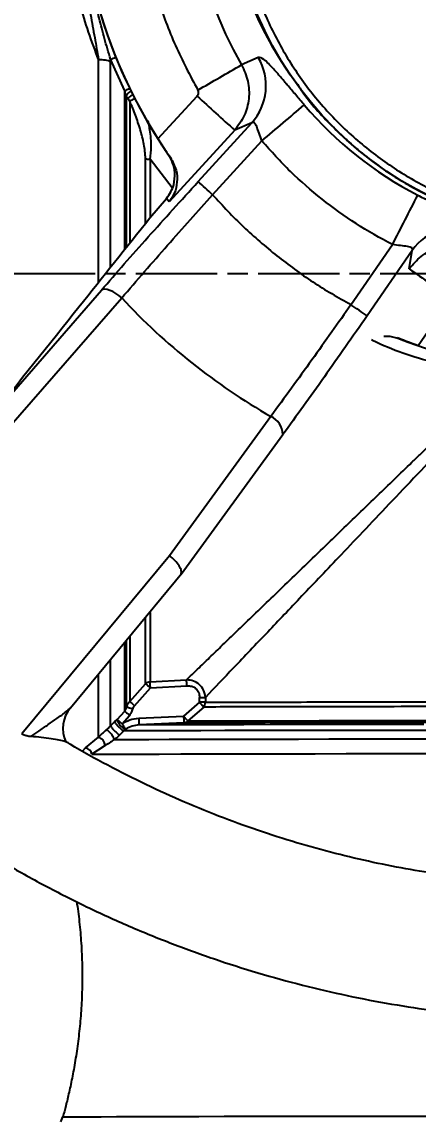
# Model space of a CAD drawing. Header units: millimetres. Extents: x 2251 to 4395, y 932 to 2449.
# Drawn here: x 3019.3 to 3077.6, y 1148.3 to 1310.3 of the extents above; entities that cross this region are included whole.
import ezdxf

# ---------------------------------------------------------------- set-up
doc = ezdxf.new("R2010")
doc.units = ezdxf.units.MM
doc.linetypes.add('AM_ISO08W050', pattern=[18, 12, -1.5, 3, -1.5])
doc.layers.add('AM_5', color=3, linetype='Continuous', lineweight=25)
doc.layers.add('AM_7', color=4, linetype='AM_ISO08W050', lineweight=25)
doc.styles.add('SLDTEXTSTYLE1', font='txt.shx', dxfattribs={"width": 0.7, "bigfont": 'gbcbig.shx'})
doc.dimstyles.new('SLDDIMSTYLE12$0', dxfattribs={"dimtxt": 12, "dimasz": 10, "dimexe": 0, "dimexo": 0.0625, "dimgap": 0.875, "dimtad": 1, "dimdec": 1, "dimlfac": 1.8, "dimrnd": 1e-09, "dimzin": 12, "dimdsep": 46, "dimtxsty": 'SLDTEXTSTYLE1', "dimcen": 0.09, "dimdle": 8.16, "dimclrd": 3, "dimclre": 3, "dimadec": 0, "dimazin": 3, "dimtfac": 1, "dimtdec": 1, "dimtofl": 0, "dimtmove": 0, "dimatfit": 3, "dimfxl": 0, "dimfrac": 2, "dimtolj": 1, "dimlwd": 5, "dimlwe": 5, "dimarcsym": 0})

# ---------------------------------------------------------------- blocks, each defined once
blk = doc.blocks.new('*D73')
at = {"layer": 'AM_5', "color": 3, "lineweight": 5, "transparency": 16777216}
blk.add_line((3058.3, 1331.83), (2907.96, 1331.83), dxfattribs=at)
at = {"layer": 'AM_5', "color": 3, "linetype": 'Continuous', "lineweight": 5, "transparency": 16777216}
for p, q in [((2907.96, 1321.83), (2907.96, 1100.2)), ((3037.59, 1090.2), (2907.96, 1090.2))]:
    blk.add_line(p, q, dxfattribs=at)
at = {"layer": 'AM_5', "color": 3, "transparency": 16777216}
for points in [[(2906.29, 1321.83), (2909.62, 1321.83), (2907.96, 1331.83)], [(2906.29, 1100.2), (2909.62, 1100.2), (2907.96, 1090.2)]]:
    blk.add_solid(points, dxfattribs=at)
at = {"layer": 'Defpoints', "color": 0, "transparency": 16777216}
for p in [(3058.36, 1331.83), (2907.96, 1090.2), (3037.65, 1090.2)]:
    blk.add_point(p, dxfattribs=at)
at = {"layer": 'AM_5', "color": 0, "transparency": 16777216, "insert": (2901.08, 1164.12), "char_height": 12, "attachment_point": 5, "rotation": 90, "style": 'SLDTEXTSTYLE1'}
blk.add_mtext('\\A1;245', dxfattribs=at)

msp = doc.modelspace()

# ---------------------------------------------------------------- linework, layer by layer
at = {"color": 7, "linetype": 'Continuous', "lineweight": 25}
for p, q in [((3032.319, 1304.492), (3032.318, 1304.822)), ((3034.4, 1300.162), (3032.318, 1304.822)), ((3054.088, 1305.112), (3051.614, 1304.008)), ((3034.4, 1300.132), (3034.4, 1300.162)), ((3034.409, 1300.129), (3034.4, 1300.162)), ((3034.848, 1299.015), (3034.65, 1299.297)), ((3039.305, 1293.074), (3045.077, 1299.4)), ((3035.149, 1298.631), (3034.848, 1299.015)), ((3045.224, 1286.793), (3053.111, 1295.437)), ((3053.111, 1295.437), (3050.608, 1294.369)), ((3050.608, 1294.369), (3040.954, 1283.79)), ((3047.355, 1284.854), (3054.607, 1292.801)), ((3041.386, 1285.872), (3038.136, 1290.091)), ((3040.905, 1290.651), (3041.128, 1290.344)), ((3041.684, 1288.86), (3041.682, 1288.863)), ((3041.796, 1288.106), (3041.684, 1288.86)), ((3038.123, 1281.459), (3040.566, 1284.32)), ((3040.954, 1283.79), (3040.566, 1284.32)), ((3067.733, 1268.648), (3073.844, 1277.502)), ((3076.755, 1276.634), (3070.109, 1267.003)), ((3076.317, 1273.922), (3076.755, 1276.634)), ((3014.28, 1251.549), (3030.966, 1270.786)), ((3017.3, 1250.482), (3033.957, 1269.645)), ((3082.478, 1269.655), (3077.615, 1262.608)), ((3073.489, 1263.948), (3072.558, 1263.95)), ((3073.494, 1263.946), (3073.489, 1263.948)), ((3074.906, 1263.611), (3073.494, 1263.946)), ((3074.543, 1263.77), (3074.906, 1263.611)), ((3055.922, 1252.176), (3040.978, 1231.652)), ((3042.702, 1228.945), (3057.713, 1249.515)), ((3040.978, 1231.652), (3019.265, 1205.367)), ((3026.399, 1209.236), (3042.84, 1229.094)), ((3035.149, 1210.149), (3037.481, 1212.782)), ((3035.856, 1209.52), (3038.188, 1212.159)), ((3038.136, 1213.038), (3043.513, 1213.358)), ((3038.188, 1212.159), (3043.565, 1212.479)), ((3045.429, 1210.045), (3045.429, 1210.75)), ((3046.295, 1210.752), (3046.295, 1210.046)), ((3033.299, 1207.519), (3034.4, 1208.748)), ((3045.429, 1210.045), (3043.075, 1207.996)), ((3046.041, 1209.339), (3043.694, 1207.291)), ((3032.319, 1206.567), (3032.91, 1207.158)), ((3032.91, 1207.158), (3033.299, 1207.519)), ((3034.006, 1206.884), (3035.107, 1208.116)), ((3036.461, 1207.689), (3043.075, 1207.996)), ((3043.121, 1207), (3036.508, 1206.693)), ((3034.255, 1205.818), (3033.664, 1205.226)), ((3034.022, 1206.861), (3034.006, 1206.884)), ((3034.55, 1206.089), (3034.255, 1205.818)), ((3028.644, 1203.309), (3030.551, 1204.904)), ((3028.183, 1202.832), (3028.644, 1203.309)), ((3031.39, 1203.592), (3029.58, 1202.378)), ((3024.968, 1148.199), (3025.296, 1148.913))]:
    msp.add_line(p, q, dxfattribs=at)
at = {"color": 7, "linetype": 'Continuous', "lineweight": 25, "flags": 128}
for points in [[(3030.551, 1271.97), (3030.551, 1274.974), (3030.551, 1280.108), (3030.551, 1285.208), (3030.551, 1290.251), (3030.551, 1295.213), (3030.551, 1300.071), (3030.551, 1304.802)], [(3032.319, 1274.189), (3032.319, 1274.198), (3032.319, 1279.409), (3032.319, 1284.59), (3032.319, 1289.714), (3032.319, 1294.755), (3032.319, 1299.689), (3032.319, 1304.492)], [(3034.4, 1276.803), (3034.4, 1280.396), (3034.4, 1285.447), (3034.4, 1290.437), (3034.4, 1295.34), (3034.4, 1300.132)], [(3034.65, 1277.116), (3034.65, 1279.844), (3034.65, 1284.817), (3034.65, 1289.733), (3034.65, 1294.568), (3034.65, 1299.297)], [(3035.149, 1298.631), (3035.149, 1293.74), (3035.149, 1288.738), (3035.149, 1283.653), (3035.149, 1278.511), (3035.149, 1277.735)], [(3037.481, 1280.674), (3037.481, 1285.231), (3037.481, 1290.163)], [(3038.136, 1290.091), (3038.136, 1285.179), (3038.136, 1281.486)], [(3033.957, 1269.645), (3033.527, 1270.001), (3033.081, 1270.314), (3032.636, 1270.571), (3032.208, 1270.764), (3031.813, 1270.885), (3031.466, 1270.93), (3031.18, 1270.897), (3030.966, 1270.786)], [(3038.136, 1223.285), (3038.136, 1221.64), (3038.136, 1218.472), (3038.136, 1215.599), (3038.136, 1213.038)], [(3037.481, 1212.782), (3037.481, 1215.354), (3037.481, 1218.239), (3037.481, 1221.421), (3037.481, 1222.514)], [(3034.4, 1208.748), (3034.4, 1211.223), (3034.4, 1214.007), (3034.4, 1217.085), (3034.4, 1218.81)], [(3034.65, 1209.312), (3034.65, 1211.77), (3034.65, 1214.527), (3034.65, 1217.57), (3034.65, 1219.097)], [(3035.149, 1219.693), (3035.149, 1218.767), (3035.149, 1215.584), (3035.149, 1212.706), (3035.149, 1210.149)], [(3032.319, 1206.567), (3032.319, 1209.054), (3032.319, 1211.857), (3032.319, 1214.962), (3032.319, 1216.281)], [(3030.551, 1204.904), (3030.551, 1207.209), (3030.551, 1209.823), (3030.551, 1212.735), (3030.551, 1214.141)], [(3036.461, 1207.689), (3036.47, 1207.497), (3036.479, 1207.313), (3036.487, 1207.142), (3036.494, 1206.992), (3036.5, 1206.868), (3036.504, 1206.775), (3036.507, 1206.716), (3036.508, 1206.693)], [(3080.13, 1207.066), (3075.521, 1207.063), (3071.057, 1207.058), (3066.759, 1207.053), (3062.651, 1207.047), (3058.754, 1207.04), (3055.09, 1207.033), (3051.677, 1207.026), (3048.534, 1207.017), (3045.677, 1207.009), (3043.121, 1207)], [(3043.694, 1207.291), (3046.225, 1207.3), (3049.054, 1207.308), (3052.167, 1207.316), (3055.547, 1207.324), (3059.176, 1207.331), (3063.035, 1207.337), (3067.104, 1207.343), (3071.36, 1207.348), (3075.782, 1207.353), (3080.346, 1207.357)], [(3079.733, 1205.902), (3074.871, 1205.899), (3070.137, 1205.894), (3065.553, 1205.889), (3061.14, 1205.884), (3056.92, 1205.877), (3052.911, 1205.87), (3049.131, 1205.863), (3045.599, 1205.855), (3042.331, 1205.846), (3039.342, 1205.837), (3036.646, 1205.828), (3034.255, 1205.818)], [(3078.457, 1206.772), (3073.603, 1206.768), (3068.893, 1206.763), (3064.35, 1206.757), (3059.997, 1206.751), (3055.855, 1206.745), (3051.946, 1206.737), (3048.287, 1206.729), (3044.898, 1206.721), (3041.795, 1206.712), (3038.994, 1206.703), (3036.508, 1206.693)], [(3078.892, 1204.598), (3073.951, 1204.594), (3069.142, 1204.589), (3064.489, 1204.584), (3060.012, 1204.578), (3055.733, 1204.572), (3051.672, 1204.565), (3047.846, 1204.557), (3044.275, 1204.549), (3040.974, 1204.54), (3037.959, 1204.531), (3035.244, 1204.521), (3032.842, 1204.511)], [(3029.58, 1202.378), (3031.583, 1202.389), (3033.906, 1202.399), (3036.537, 1202.408), (3039.465, 1202.417), (3042.677, 1202.426), (3046.158, 1202.435), (3049.892, 1202.442), (3053.863, 1202.45), (3058.053, 1202.456), (3062.444, 1202.462), (3067.014, 1202.468), (3071.744, 1202.473), (3076.613, 1202.477), (3081.599, 1202.48)], [(3025.296, 1148.913), (3026.187, 1148.924), (3027.431, 1148.935), (3029.022, 1148.946), (3030.952, 1148.957), (3033.213, 1148.967), (3035.795, 1148.977), (3038.685, 1148.986), (3041.869, 1148.995), (3045.334, 1149.004), (3049.064, 1149.012), (3053.04, 1149.019), (3057.245, 1149.026), (3061.66, 1149.033), (3066.263, 1149.038), (3071.034, 1149.043), (3075.951, 1149.047), (3080.991, 1149.051), (3086.13, 1149.054)]]:
    msp.add_lwpolyline(points, dxfattribs=at)
at = {"color": 7, "linetype": 'Continuous', "lineweight": 25}
msp.add_circle((3102.361, 1331.828), 52.5, dxfattribs=at)
for centre, radius, start, end in [((3102.587, 1333.328), 75, 130.5515, 212.46111), ((3102.587, 1333.419), 53.574, 308.26934, 171.50515), ((3102.587, 1333.34), 58.809, 133.09211, 209.9183), ((3102.587, 1333.419), 53.574, 171.50512, 216.90515), ((3102.587, 1333.316), 75, 179.85416, 214.67082), ((3021.281, 1334.114), 31.302, 290.645, 292.15846), ((3046.937, 1300.946), 8.275, 318.25455, 30.22182), ((2366.836, 2482.157), 1362.702, 299.853963, 300.166528), ((3034.003, 1299.072), 1.132, 68.96163, 69.4452), ((3955.773, 2294.947), 1349.252, 227.54871, 227.866183), ((1953.733, 2596.799), 1706.557, 310.172067, 310.447019), ((3102.587, 1333.403), 54.664, 220.22866, 242.78205), ((2696.181, 901.131), 520.16, 47.53594, 47.85337), ((530.323, 2587.598), 2861.092, 332.748286, 332.912361), ((3083.514, 1271.854), 8.278, 72.79245, 144.73438), ((3775.488, 2276.81), 1222.547, 235.11742, 235.46867), ((3102.587, 1333.397), 93.672, 222.88982, 240.12065), ((2800.748, 880.45), 471.146, 55.13015, 55.48148), ((3102.587, 1333.316), 75, 248.34145, 281.16149), ((3054.656, 1249.391), 3.059, 2.31011, 65.56225), ((3038.176, 1211.972), 1.067, 92.13356, 130.59749), ((3029.962, 1206.219), 4.668, 139.73951, 205.37948), ((3045.267, 1210.004), 1.021, 319.34999, 340.50208), ((3045.16, 1210.044), 1.135, 340.37219, 0.07572), ((3043.062, 1207.826), 0.828, 274.11758, 319.73569), ((3028.489, 1202.218), 1.102, 8.36733, 81.9514)]:
    msp.add_arc(centre, radius, start, end, dxfattribs=at)
for points, knots in [([(3102.154, 1163.097), (3104.714, 1163.122), (3108.295, 1163.157), (3113.564, 1163.435), (3118.028, 1163.771), (3123.344, 1164.336), (3128.913, 1165.11), (3134.727, 1166.12), (3140.698, 1167.376), (3146.774, 1168.886), (3152.912, 1170.657), (3159.077, 1172.691), (3165.241, 1174.991), (3171.378, 1177.556), (3177.466, 1180.386), (3183.485, 1183.48), (3189.418, 1186.835), (3195.247, 1190.447), (3200.957, 1194.312), (3206.532, 1198.427), (3211.96, 1202.784), (3217.225, 1207.378), (3222.317, 1212.203), (3227.222, 1217.25), (3231.928, 1222.513), (3236.426, 1227.983), (3240.704, 1233.651), (3244.753, 1239.509), (3248.563, 1245.545), (3252.124, 1251.751), (3255.43, 1258.116), (3258.471, 1264.628), (3261.24, 1271.277), (3263.73, 1278.052), (3265.935, 1284.94), (3267.85, 1291.928), (3269.469, 1299.006), (3270.787, 1306.16), (3271.799, 1313.377), (3272.504, 1320.644), (3272.897, 1327.948), (3272.976, 1335.276), (3272.739, 1342.614), (3272.184, 1349.949), (3271.312, 1357.266), (3270.122, 1364.553), (3268.614, 1371.796), (3266.789, 1378.98), (3264.648, 1386.093), (3262.194, 1393.121), (3259.43, 1400.049), (3256.357, 1406.866), (3252.98, 1413.556), (3249.302, 1420.108), (3245.329, 1426.508), (3241.064, 1432.744), (3236.512, 1438.802), (3231.68, 1444.67), (3226.573, 1450.336), (3221.197, 1455.789), (3215.75, 1460.837), (3210.277, 1465.489), (3204.818, 1469.758), (3199.194, 1473.801), (3193.412, 1477.609), (3187.485, 1481.177), (3181.422, 1484.499), (3175.236, 1487.569), (3168.94, 1490.383), (3162.546, 1492.935), (3156.071, 1495.221), (3149.533, 1497.237), (3142.958, 1498.98), (3136.385, 1500.445), (3129.892, 1501.626), (3123.602, 1502.523), (3118.078, 1503.107), (3113.196, 1503.474), (3108.371, 1503.714), (3102.397, 1503.831), (3096.88, 1503.721), (3091.611, 1503.449), (3087.147, 1503.112), (3081.831, 1502.547), (3076.262, 1501.773), (3070.448, 1500.763), (3064.477, 1499.507), (3058.401, 1497.996), (3052.263, 1496.226), (3046.098, 1494.192), (3039.934, 1491.892), (3033.797, 1489.327), (3027.709, 1486.496), (3021.69, 1483.403), (3015.757, 1480.048), (3009.928, 1476.436), (3004.218, 1472.57), (2998.642, 1468.456), (2993.215, 1464.099), (2987.95, 1459.505), (2982.858, 1454.68), (2977.953, 1449.633), (2973.246, 1444.37), (2968.749, 1438.9), (2964.47, 1433.231), (2960.422, 1427.374), (2956.612, 1421.338), (2953.05, 1415.132), (2949.746, 1408.767), (2946.703, 1402.255), (2943.941, 1395.604), (2941.604, 1389.321), (2940.325, 1385.216), (2939.762, 1383.408)], [0, 0, 0, 0, 0.0102074, 0.014274, 0.021037, 0.0280561, 0.0355867, 0.0434511, 0.0515783, 0.0599113, 0.0684099, 0.0770439, 0.085791, 0.0946336, 0.1035582, 0.112554, 0.1216124, 0.1307262, 0.1398897, 0.1490979, 0.1583469, 0.1676331, 0.1769537, 0.1863062, 0.1956884, 0.2050985, 0.2145348, 0.2239961, 0.233481, 0.2429885, 0.2525178, 0.262068, 0.2716385, 0.2812287, 0.2908382, 0.3004664, 0.3101132, 0.3197782, 0.3294613, 0.3391624, 0.3488814, 0.3586183, 0.3683733, 0.3781464, 0.387938, 0.3977483, 0.4075776, 0.4174265, 0.4272956, 0.4371854, 0.4470968, 0.4570307, 0.4669882, 0.4769704, 0.486979, 0.4970156, 0.5070822, 0.5171812, 0.5273154, 0.5374882, 0.5477037, 0.5569145, 0.5661226, 0.5753266, 0.5845258, 0.5937191, 0.6029052, 0.6120821, 0.6212471, 0.6303962, 0.6395236, 0.6486197, 0.6576679, 0.6666375, 0.6754633, 0.6839789, 0.6919633, 0.6976055, 0.7035012, 0.7112199, 0.7214273, 0.7254939, 0.7322569, 0.739276, 0.7468066, 0.754671, 0.7627982, 0.7711312, 0.7796298, 0.7882638, 0.7970109, 0.8058535, 0.8147781, 0.8237739, 0.8328323, 0.8419461, 0.8511096, 0.8603178, 0.8695668, 0.878853, 0.8881736, 0.8975261, 0.9069083, 0.9163184, 0.9257547, 0.935216, 0.9447009, 0.9542084, 0.9637377, 0.9732879, 0.9828584, 0.9924486, 1, 1, 1, 1]), ([(2994.003, 1229.504), (2993.042, 1230.505), (2990.553, 1233.097), (2986.771, 1237.511), (2982.64, 1242.713), (2978.739, 1248.118), (2975.07, 1253.705), (2971.643, 1259.466), (2968.469, 1265.39), (2965.555, 1271.465), (2962.911, 1277.68), (2960.542, 1284.022), (2958.458, 1290.479), (2956.663, 1297.039), (2955.163, 1303.687), (2953.964, 1310.411), (2953.07, 1317.197), (2952.485, 1324.03), (2952.211, 1330.898), (2952.252, 1337.786), (2952.61, 1344.678), (2953.285, 1351.562), (2954.278, 1358.422), (2955.589, 1365.244), (2957.219, 1372.013), (2959.164, 1378.715), (2961.424, 1385.335), (2963.996, 1391.858), (2966.877, 1398.271), (2970.063, 1404.559), (2973.551, 1410.708), (2977.336, 1416.703), (2981.412, 1422.533), (2985.775, 1428.181), (2990.419, 1433.637), (2995.338, 1438.886), (3000.348, 1443.743), (3005.402, 1448.215), (3010.461, 1452.312), (3015.687, 1456.189), (3021.081, 1459.819), (3025.557, 1462.617), (3028.282, 1464.114), (3029.108, 1464.568)], [0, 0, 0, 0, 0.0151775, 0.0393292, 0.0635604, 0.0878663, 0.1122429, 0.1366868, 0.161195, 0.1857649, 0.2103945, 0.2350819, 0.2598255, 0.2846241, 0.3094766, 0.3343824, 0.3593409, 0.3843518, 0.409415, 0.4345306, 0.4596989, 0.4849206, 0.5101965, 0.5355275, 0.5609152, 0.5863611, 0.6118672, 0.6374358, 0.6630699, 0.6887726, 0.714548, 0.7404006, 0.7663359, 0.7923603, 0.8184816, 0.8447092, 0.8710544, 0.8948026, 0.918543, 0.942272, 0.9659875, 0.9896862, 1, 1, 1, 1]), ([(3028.401, 1348.314), (3028.398, 1348.258), (3028.392, 1348.146), (3028.372, 1347.902), (3028.342, 1347.594), (3028.302, 1347.21), (3028.251, 1346.746), (3028.191, 1346.195), (3028.122, 1345.57), (3028.037, 1344.787), (3027.927, 1343.717), (3027.786, 1342.211), (3027.635, 1340.318), (3027.499, 1338.116), (3027.396, 1335.575), (3027.356, 1332.709), (3027.4, 1329.709), (3027.522, 1326.85), (3027.705, 1324.148), (3027.938, 1321.575), (3028.217, 1319.074), (3028.53, 1316.679), (3028.907, 1314.139), (3029.387, 1311.272), (3029.965, 1308.101), (3030.36, 1305.876), (3030.551, 1304.802)], [0, 0, 0, 0, 0.0257976, 0.0525021, 0.0801114, 0.1086272, 0.1380565, 0.1683988, 0.199647, 0.2289254, 0.270324, 0.3238538, 0.3815482, 0.4374253, 0.4959393, 0.5596207, 0.6187306, 0.6691438, 0.7133369, 0.7562168, 0.7942673, 0.8305957, 0.8651667, 0.9070886, 0.9551301, 1, 1, 1, 1]), ([(3030.551, 1304.802), (3030.041, 1306.148), (3029.01, 1308.869), (3027.829, 1312.858), (3026.884, 1316.784), (3026.244, 1320.272), (3025.814, 1323.408), (3025.544, 1326.151), (3025.383, 1328.776), (3025.315, 1331.289), (3025.328, 1333.597), (3025.406, 1335.785), (3025.53, 1337.789), (3025.69, 1339.622), (3025.876, 1341.333), (3026.073, 1342.873), (3026.27, 1344.232), (3026.446, 1345.357), (3026.594, 1346.284), (3026.713, 1347.03), (3026.76, 1347.366), (3026.782, 1347.529)], [0, 0, 0, 0, 0.061871, 0.1250645, 0.1864714, 0.2501378, 0.2985674, 0.3490617, 0.3985754, 0.4478077, 0.5000979, 0.5463983, 0.5979911, 0.6485796, 0.6949368, 0.750549, 0.802481, 0.8511011, 0.9012638, 0.9521004, 1, 1, 1, 1]), ([(3037.077, 1343.11), (3036.793, 1340.677), (3036.222, 1335.79), (3036.406, 1328.372), (3037.362, 1320.988), (3039.169, 1313.765), (3041.707, 1306.792), (3044.023, 1302.451), (3045.177, 1300.289)], [0, 0, 0, 0, 0.1654437, 0.332195, 0.5, 0.6677943, 0.834551, 1, 1, 1, 1]), ([(2932.284, 1334.589), (2932.268, 1333.597), (2932.212, 1330.158), (2932.448, 1324.269), (2932.987, 1316.934), (2933.864, 1309.616), (2935.053, 1302.329), (2936.561, 1295.087), (2938.386, 1287.902), (2940.527, 1280.789), (2942.98, 1273.762), (2945.745, 1266.833), (2948.818, 1260.017), (2952.195, 1253.326), (2955.873, 1246.774), (2959.846, 1240.374), (2964.111, 1234.139), (2968.662, 1228.081), (2973.494, 1222.213), (2978.602, 1216.546), (2983.978, 1211.094), (2989.425, 1206.046), (2994.898, 1201.394), (3000.356, 1197.124), (3005.981, 1193.082), (3011.763, 1189.274), (3017.69, 1185.706), (3023.753, 1182.384), (3029.939, 1179.313), (3036.235, 1176.5), (3042.629, 1173.948), (3049.104, 1171.662), (3055.642, 1169.646), (3062.217, 1167.903), (3068.789, 1166.438), (3075.283, 1165.257), (3081.573, 1164.36), (3087.097, 1163.776), (3091.979, 1163.41), (3096.803, 1163.162), (3100.218, 1163.121), (3102.154, 1163.097)], [0, 0, 0, 0, 0.0110977, 0.0384563, 0.065866, 0.0933273, 0.120841, 0.1484084, 0.1760305, 0.2037091, 0.231446, 0.2592434, 0.2871039, 0.3150305, 0.3430267, 0.3710966, 0.3992451, 0.4274777, 0.4558012, 0.4842235, 0.512754, 0.5414043, 0.5672369, 0.5930617, 0.6188752, 0.6446752, 0.6704587, 0.6962218, 0.7219592, 0.7476632, 0.7733229, 0.7989215, 0.8244321, 0.8498086, 0.8749648, 0.8997175, 0.9236002, 0.9459932, 0.9618174, 0.9783523, 1, 1, 1, 1]), ([(3032.318, 1304.822), (3032.013, 1305.85), (3031.399, 1307.922), (3030.63, 1310.9), (3029.849, 1314.306), (3029.315, 1316.914), (3029.089, 1318.455), (3029.059, 1318.657)], [0, 0, 0, 0, 0.2086078, 0.4204927, 0.6329881, 0.9518433, 1, 1, 1, 1]), ([(3060.852, 1298.099), (3060.432, 1298.596), (3059.583, 1299.603), (3058.687, 1300.668), (3058.117, 1301.342), (3057.783, 1301.737), (3057.159, 1302.469), (3056.362, 1303.38), (3055.54, 1304.243), (3054.665, 1305.04), (3054.318, 1305.083), (3054.088, 1305.112)], [0, 0, 0, 0, 0.1235463, 0.2500747, 0.2792914, 0.3122334, 0.3634887, 0.4998737, 0.6231492, 0.7493974, 1, 1, 1, 1]), ([(3051.614, 1304.008), (3051.977, 1303.216), (3052.702, 1301.634), (3052.788, 1298.997), (3052.157, 1296.443), (3051.124, 1295.061), (3050.608, 1294.369)], [0, 0, 0, 0, 0.250367, 0.5005248, 0.7501034, 1, 1, 1, 1]), ([(3059.77, 1301.267), (3060.078, 1300.794), (3061.637, 1298.403), (3065.169, 1294.616), (3070.3, 1290.043), (3076.039, 1286.225), (3082.212, 1283.177), (3088.734, 1280.964), (3095.489, 1279.62), (3102.361, 1279.17), (3109.234, 1279.619), (3115.986, 1280.966), (3122.517, 1283.169), (3128.658, 1286.256), (3133.096, 1289.036), (3135.263, 1290.985), (3135.727, 1291.402)], [0, 0, 0, 0, 0.019687, 0.0995672, 0.1794473, 0.2593274, 0.3392075, 0.4190876, 0.4989678, 0.5788479, 0.658728, 0.7386081, 0.8184882, 0.8983683, 0.9782485, 1, 1, 1, 1]), ([(3034.4, 1300.162), (3034.466, 1300.202), (3034.597, 1300.283), (3034.858, 1300.421), (3035.059, 1300.522), (3035.162, 1300.569), (3035.177, 1300.576)], [0, 0, 0, 0, 0.3222981, 0.6435165, 0.9486834, 1, 1, 1, 1]), ([(3034.65, 1299.297), (3034.636, 1299.338), (3034.605, 1299.433), (3034.522, 1299.717), (3034.457, 1299.954), (3034.409, 1300.129)], [0, 0, 0, 0, 0.1694804, 0.3880482, 1, 1, 1, 1]), ([(3034.65, 1299.297), (3034.67, 1299.393), (3034.711, 1299.585), (3034.912, 1299.853), (3035.173, 1300.046), (3035.371, 1300.15), (3035.469, 1300.167), (3035.472, 1300.167)], [0, 0, 0, 0, 0.2608226, 0.5230424, 0.7711913, 0.9942166, 1, 1, 1, 1]), ([(3035.599, 1299.603), (3035.566, 1299.59), (3035.437, 1299.535), (3035.221, 1299.398), (3034.982, 1299.207), (3034.893, 1299.079), (3034.848, 1299.015)], [0, 0, 0, 0, 0.0960601, 0.387253, 0.6940749, 1, 1, 1, 1]), ([(3045.077, 1299.4), (3045.126, 1299.464), (3045.223, 1299.591), (3045.284, 1299.827), (3045.277, 1300.07), (3045.211, 1300.216), (3045.177, 1300.289)], [0, 0, 0, 0, 0.25014976, 0.49937147, 0.74925843, 1, 1, 1, 1]), ([(3035.935, 1299.034), (3035.908, 1299.022), (3035.796, 1298.972), (3035.59, 1298.872), (3035.34, 1298.744), (3035.213, 1298.669), (3035.149, 1298.631)], [0, 0, 0, 0, 0.0910511, 0.3846369, 0.6920356, 1, 1, 1, 1]), ([(3037.481, 1290.163), (3037.417, 1290.879), (3037.286, 1292.324), (3036.7, 1294.468), (3036.026, 1296.59), (3035.441, 1297.952), (3035.149, 1298.631)], [0, 0, 0, 0, 0.2460614, 0.4971042, 0.7491953, 1, 1, 1, 1]), ([(3038.136, 1290.091), (3038.215, 1290.71), (3038.395, 1292.126), (3038.205, 1293.733), (3038.059, 1294.723), (3038.026, 1294.927), (3038.016, 1294.983), (3037.977, 1295.217), (3037.932, 1295.479), (3037.868, 1295.734), (3037.858, 1295.776)], [0, 0, 0, 0, 0.32889461, 0.75252794, 0.83190616, 0.85305145, 0.86080138, 0.86184105, 0.97703581, 1, 1, 1, 1]), ([(3054.607, 1292.801), (3054.467, 1293.182), (3054.191, 1293.936), (3053.908, 1294.78), (3053.679, 1295.262), (3053.502, 1295.49), (3053.309, 1295.566), (3053.179, 1295.481), (3053.111, 1295.437)], [0, 0, 0, 0, 0.2616178, 0.5161546, 0.6376198, 0.7555299, 0.8740541, 1, 1, 1, 1]), ([(3041.128, 1290.344), (3040.653, 1291.034), (3040.046, 1291.917), (3039.439, 1292.866), (3039.305, 1293.074)], [0, 0, 0, 0, 0.7808488, 1, 1, 1, 1]), ([(3041.682, 1288.863), (3041.542, 1289.333), (3041.354, 1289.965), (3040.996, 1290.512), (3040.905, 1290.651)], [0, 0, 0, 0, 0.744992, 1, 1, 1, 1]), ([(3041.128, 1290.344), (3041.457, 1289.727), (3042.114, 1288.491), (3042.163, 1286.683), (3041.806, 1285.073), (3041.238, 1284.218), (3040.954, 1283.79)], [0, 0, 0, 0, 0.2499493, 0.4997481, 0.749457, 1, 1, 1, 1]), ([(3040.566, 1284.32), (3040.996, 1284.951), (3041.752, 1286.06), (3041.783, 1287.49), (3041.796, 1288.106)], [0, 0, 0, 0, 0.5693211, 1, 1, 1, 1]), ([(3030.966, 1270.786), (3032.081, 1272.067), (3034.312, 1274.63), (3037.854, 1278.628), (3041.496, 1282.695), (3043.979, 1285.424), (3045.224, 1286.793)], [0, 0, 0, 0, 0.2492462, 0.4987214, 0.7485201, 1, 1, 1, 1]), ([(3033.957, 1269.645), (3035.071, 1270.937), (3037.258, 1273.474), (3040.667, 1277.36), (3044.025, 1281.148), (3046.261, 1283.635), (3047.355, 1284.854)], [0, 0, 0, 0, 0.2645644, 0.5194287, 0.7645782, 1, 1, 1, 1]), ([(3077.585, 1284.791), (3078.164, 1284.494), (3079.337, 1283.893), (3080.999, 1283.042), (3082.512, 1282.264), (3083.781, 1281.581), (3084.781, 1280.989), (3085.758, 1280.313), (3085.881, 1279.982), (3085.962, 1279.762)], [0, 0, 0, 0, 0.12352326, 0.25015071, 0.37478047, 0.50021232, 0.62352336, 0.74971254, 1, 1, 1, 1]), ([(3014.395, 1251.716), (3018.811, 1257.251), (3026.697, 1267.137), (3034.631, 1277.083), (3038.123, 1281.459)], [0, 0, 0, 0, 0.5600004, 1, 1, 1, 1]), ([(3076.755, 1276.634), (3076.782, 1276.709), (3076.834, 1276.855), (3076.717, 1277.027), (3076.455, 1277.15), (3075.932, 1277.265), (3075.045, 1277.352), (3074.248, 1277.452), (3073.844, 1277.502)], [0, 0, 0, 0, 0.1251651, 0.2440023, 0.362149, 0.4834229, 0.7377951, 1, 1, 1, 1]), ([(3076.317, 1273.922), (3076.872, 1274.579), (3077.984, 1275.893), (3080.325, 1277.084), (3082.916, 1277.598), (3084.626, 1277.248), (3085.483, 1277.072)], [0, 0, 0, 0, 0.248705, 0.4981896, 0.7483774, 1, 1, 1, 1]), ([(3067.733, 1268.648), (3066.793, 1267.307), (3064.872, 1264.569), (3061.936, 1260.446), (3058.914, 1256.252), (3056.932, 1253.551), (3055.922, 1252.176)], [0, 0, 0, 0, 0.2354209, 0.48057, 0.7354347, 1, 1, 1, 1]), ([(3070.109, 1267.003), (3069.055, 1265.482), (3066.955, 1262.449), (3063.81, 1257.986), (3060.709, 1253.637), (3058.711, 1250.888), (3057.713, 1249.515)], [0, 0, 0, 0, 0.2514799, 0.5012785, 0.7507527, 1, 1, 1, 1]), ([(3077.615, 1262.608), (3076.782, 1262.911), (3075.716, 1263.299), (3074.754, 1263.686), (3074.543, 1263.77)], [0, 0, 0, 0, 0.7808049, 1, 1, 1, 1]), ([(3089.56, 1257.946), (3086.38, 1258.607), (3080.034, 1259.925), (3073.763, 1261.94), (3070.828, 1263.43), (3070.778, 1263.455)], [0, 0, 0, 0, 0.4968488, 0.9914439, 1, 1, 1, 1]), ([(3043.513, 1213.358), (3044.048, 1213.875), (3045.136, 1214.925), (3046.916, 1216.643), (3048.836, 1218.495), (3050.903, 1220.492), (3053.17, 1222.68), (3055.659, 1225.081), (3058.39, 1227.715), (3061.321, 1230.544), (3064.129, 1233.255), (3066.778, 1235.812), (3069.192, 1238.143), (3071.647, 1240.516), (3074.15, 1242.936), (3076.227, 1244.946), (3077.888, 1246.556), (3079.103, 1247.734), (3080.378, 1248.97), (3081.712, 1250.267), (3082.801, 1251.327), (3083.643, 1252.146), (3084.235, 1252.723), (3084.881, 1253.353), (3085.581, 1254.038), (3086.506, 1254.942), (3087.524, 1255.941), (3088.504, 1256.905), (3089.109, 1257.501), (3089.423, 1257.811), (3089.524, 1257.91), (3089.56, 1257.946)], [0, 0, 0, 0, 0.046815, 0.0951103, 0.144924, 0.1962908, 0.2492415, 0.3076599, 0.3687368, 0.4324948, 0.4989523, 0.5474914, 0.5980276, 0.6477144, 0.6969811, 0.7488148, 0.7716581, 0.7956054, 0.8206552, 0.8468061, 0.8740566, 0.8845335, 0.8960667, 0.9086554, 0.922299, 0.9369964, 0.9626405, 0.9816845, 0.994136, 0.9978912, 1, 1, 1, 1]), ([(3090.285, 1257.25), (3088.914, 1255.775), (3086.152, 1252.804), (3082.052, 1248.448), (3077.927, 1244.078), (3073.882, 1239.805), (3069.963, 1235.671), (3066.457, 1231.975), (3063.325, 1228.677), (3060.53, 1225.734), (3057.915, 1222.981), (3054.484, 1219.37), (3050.445, 1215.121), (3047.644, 1212.172), (3046.295, 1210.752)], [0, 0, 0, 0, 0.0838137, 0.1688192, 0.2514311, 0.3390822, 0.4223802, 0.5013551, 0.5674319, 0.6310507, 0.6922419, 0.7510397, 0.8801277, 1, 1, 1, 1]), ([(3042.702, 1228.945), (3042.738, 1229.098), (3042.794, 1229.332), (3042.637, 1229.78), (3042.372, 1230.273), (3041.901, 1230.858), (3041.387, 1231.33), (3041.097, 1231.562), (3041.008, 1231.629), (3040.978, 1231.652)], [0, 0, 0, 0, 0.23899542, 0.36783236, 0.49967813, 0.74897246, 0.92468056, 0.97394084, 1, 1, 1, 1]), ([(3042.84, 1229.094), (3042.816, 1229.064), (3042.767, 1229.003), (3042.717, 1228.945), (3042.697, 1228.928), (3042.696, 1228.932), (3042.701, 1228.942), (3042.702, 1228.945)], [0, 0, 0, 0, 0.33257121, 0.68796459, 0.83138137, 0.94978396, 1, 1, 1, 1]), ([(3037.481, 1212.782), (3037.512, 1212.754), (3037.577, 1212.697), (3037.746, 1212.548), (3037.954, 1212.364), (3038.108, 1212.229), (3038.188, 1212.159)], [0, 0, 0, 0, 0.2436742, 0.4995317, 0.7402218, 1, 1, 1, 1]), ([(3038.188, 1212.159), (3038.183, 1212.246), (3038.172, 1212.426), (3038.157, 1212.677), (3038.145, 1212.894), (3038.139, 1212.991), (3038.136, 1213.038)], [0, 0, 0, 0, 0.24542425, 0.50000216, 0.75894625, 1, 1, 1, 1]), ([(3043.565, 1212.479), (3043.56, 1212.567), (3043.549, 1212.745), (3043.534, 1212.995), (3043.521, 1213.212), (3043.515, 1213.31), (3043.513, 1213.358)], [0, 0, 0, 0, 0.2454989, 0.5000768, 0.7546143, 1, 1, 1, 1]), ([(3046.295, 1210.752), (3046.228, 1211.12), (3046.101, 1211.827), (3045.44, 1212.675), (3044.552, 1213.24), (3043.868, 1213.317), (3043.513, 1213.357)], [0, 0, 0, 0, 0.2663901, 0.5098892, 0.7453095, 1, 1, 1, 1]), ([(3043.565, 1212.479), (3043.809, 1212.471), (3044.175, 1212.46), (3044.619, 1212.264), (3044.909, 1212.054), (3045.142, 1211.783), (3045.371, 1211.357), (3045.406, 1210.993), (3045.429, 1210.75)], [0, 0, 0, 0, 0.2521275, 0.3779391, 0.5007289, 0.6233866, 0.7488517, 1, 1, 1, 1]), ([(3020.581, 1204.99), (3020.978, 1205.258), (3021.848, 1205.844), (3023.123, 1206.771), (3024.49, 1207.718), (3025.716, 1208.558), (3026.199, 1209.037), (3026.399, 1209.236)], [0, 0, 0, 0, 0.1731069, 0.3790677, 0.5833991, 0.8278545, 1, 1, 1, 1]), ([(3034.4, 1208.748), (3034.452, 1208.828), (3034.566, 1209.003), (3034.62, 1209.203), (3034.65, 1209.312)], [0, 0, 0, 0, 0.4552726, 1, 1, 1, 1]), ([(3034.4, 1208.748), (3034.43, 1208.722), (3034.491, 1208.667), (3034.66, 1208.515), (3034.872, 1208.326), (3035.03, 1208.185), (3035.107, 1208.116)], [0, 0, 0, 0, 0.2380919, 0.4920716, 0.750311, 1, 1, 1, 1]), ([(3034.65, 1209.312), (3034.713, 1209.479), (3034.829, 1209.787), (3035.049, 1210.036), (3035.149, 1210.149)], [0, 0, 0, 0, 0.5425488, 1, 1, 1, 1]), ([(3035.606, 1209.051), (3035.495, 1209.082), (3035.263, 1209.144), (3034.958, 1209.227), (3034.73, 1209.289), (3034.676, 1209.304), (3034.65, 1209.312)], [0, 0, 0, 0, 0.24175178, 0.499999, 0.75824676, 1, 1, 1, 1]), ([(3035.107, 1208.116), (3035.212, 1208.25), (3035.434, 1208.532), (3035.547, 1208.873), (3035.606, 1209.051)], [0, 0, 0, 0, 0.4756659, 1, 1, 1, 1]), ([(3035.856, 1209.52), (3035.783, 1209.585), (3035.631, 1209.72), (3035.421, 1209.907), (3035.245, 1210.063), (3035.181, 1210.121), (3035.149, 1210.149)], [0, 0, 0, 0, 0.238008, 0.4918756, 0.7501051, 1, 1, 1, 1]), ([(3035.606, 1209.051), (3035.635, 1209.138), (3035.691, 1209.309), (3035.801, 1209.45), (3035.856, 1209.52)], [0, 0, 0, 0, 0.5061903, 1, 1, 1, 1]), ([(3046.041, 1209.339), (3046.013, 1209.371), (3045.956, 1209.437), (3045.807, 1209.609), (3045.626, 1209.818), (3045.494, 1209.97), (3045.429, 1210.045)], [0, 0, 0, 0, 0.2438677, 0.4995477, 0.7554703, 1, 1, 1, 1]), ([(3161.695, 1209.329), (3160.33, 1209.334), (3157.6, 1209.345), (3152.193, 1209.361), (3145.945, 1209.374), (3138.873, 1209.386), (3131.135, 1209.395), (3122.867, 1209.402), (3114.223, 1209.407), (3105.364, 1209.409), (3096.453, 1209.409), (3087.656, 1209.406), (3079.135, 1209.4), (3071.05, 1209.392), (3063.544, 1209.382), (3056.781, 1209.369), (3050.791, 1209.355), (3047.625, 1209.344), (3046.041, 1209.339)], [0, 0, 0, 0, 0.0625, 0.125, 0.1875, 0.25, 0.3125001, 0.3750001, 0.4375001, 0.5000001, 0.5625001, 0.6250001, 0.6875001, 0.75, 0.8125, 0.875, 0.9375, 1, 1, 1, 1]), ([(3032.91, 1207.158), (3032.931, 1207.115), (3032.971, 1207.028), (3033.118, 1206.83), (3033.302, 1206.616), (3033.505, 1206.405), (3033.717, 1206.203), (3033.93, 1206.021), (3034.127, 1205.876), (3034.212, 1205.837), (3034.255, 1205.818)], [0, 0, 0, 0, 0.131037, 0.2621403, 0.3866575, 0.4997396, 0.6131643, 0.7379157, 0.8690833, 1, 1, 1, 1]), ([(3033.299, 1207.519), (3033.301, 1207.462), (3033.305, 1207.348), (3033.398, 1207.116), (3033.544, 1206.864), (3033.677, 1206.702), (3033.743, 1206.62)], [0, 0, 0, 0, 0.25, 0.5, 0.75, 1, 1, 1, 1]), ([(3033.299, 1207.519), (3033.329, 1207.491), (3033.391, 1207.436), (3033.563, 1207.281), (3033.775, 1207.091), (3033.93, 1206.952), (3034.006, 1206.884)], [0, 0, 0, 0, 0.2437891, 0.4999948, 0.7562033, 1, 1, 1, 1]), ([(3034.006, 1206.884), (3034.373, 1207.097), (3035.134, 1207.538), (3036.009, 1207.638), (3036.461, 1207.689)], [0, 0, 0, 0, 0.4826701, 1, 1, 1, 1]), ([(3043.075, 1207.996), (3043.141, 1207.921), (3043.275, 1207.768), (3043.458, 1207.559), (3043.609, 1207.387), (3043.666, 1207.322), (3043.694, 1207.291)], [0, 0, 0, 0, 0.2440869, 0.5, 0.7559131, 1, 1, 1, 1]), ([(3043.075, 1207.996), (3043.081, 1207.872), (3043.09, 1207.682), (3043.1, 1207.453), (3043.107, 1207.294), (3043.113, 1207.166), (3043.119, 1207.04), (3043.12, 1207.015), (3043.121, 1207)], [0, 0, 0, 0, 0.2398808, 0.3686825, 0.5001064, 0.6315148, 0.7602719, 1, 1, 1, 1]), ([(3020.581, 1204.99), (3020.384, 1205.009), (3020.032, 1205.044), (3019.568, 1205.188), (3019.339, 1205.323), (3019.265, 1205.367)], [0, 0, 0, 0, 0.4614557, 0.826888, 1, 1, 1, 1]), ([(3030.551, 1204.904), (3030.715, 1205.063), (3030.969, 1205.308), (3031.37, 1205.69), (3031.621, 1205.913), (3031.73, 1206.01)], [0, 0, 0, 0, 0.5074093, 0.7858085, 1, 1, 1, 1]), ([(3031.73, 1206.01), (3031.834, 1206.102), (3032.031, 1206.275), (3032.227, 1206.474), (3032.319, 1206.567)], [0, 0, 0, 0, 0.5295864, 1, 1, 1, 1]), ([(3031.73, 1206.01), (3031.78, 1205.984), (3031.881, 1205.931), (3032.073, 1205.763), (3032.266, 1205.557), (3032.443, 1205.333), (3032.601, 1205.104), (3032.732, 1204.873), (3032.825, 1204.657), (3032.836, 1204.56), (3032.842, 1204.511)], [0, 0, 0, 0, 0.1310483, 0.2625369, 0.3881864, 0.5032326, 0.6148558, 0.7377661, 0.8681392, 1, 1, 1, 1]), ([(3032.319, 1206.567), (3032.339, 1206.524), (3032.379, 1206.437), (3032.527, 1206.239), (3032.711, 1206.025), (3032.914, 1205.813), (3033.126, 1205.611), (3033.34, 1205.429), (3033.537, 1205.284), (3033.621, 1205.245), (3033.664, 1205.226)], [0, 0, 0, 0, 0.1309207, 0.2620469, 0.3867059, 0.5, 0.6132942, 0.7379531, 0.8690793, 1, 1, 1, 1]), ([(3033.744, 1206.62), (3033.815, 1206.544), (3033.958, 1206.391), (3034.182, 1206.219), (3034.392, 1206.105), (3034.497, 1206.094), (3034.55, 1206.089)], [0, 0, 0, 0, 0.25, 0.5, 0.75, 1, 1, 1, 1]), ([(3034.55, 1206.089), (3034.53, 1206.117), (3034.49, 1206.176), (3034.366, 1206.357), (3034.205, 1206.593), (3034.082, 1206.773), (3034.022, 1206.861)], [0, 0, 0, 0, 0.2352392, 0.4885379, 0.7480169, 1, 1, 1, 1]), ([(3036.508, 1206.693), (3036.16, 1206.657), (3035.469, 1206.584), (3034.855, 1206.253), (3034.55, 1206.089)], [0, 0, 0, 0, 0.5026251, 1, 1, 1, 1]), ([(3025.744, 1204.218), (3025.744, 1204.217), (3025.753, 1204.214), (3025.552, 1204.28), (3024.773, 1204.467), (3023.56, 1204.681), (3022.141, 1204.866), (3021.099, 1204.949), (3020.581, 1204.99)], [0, 0, 0, 0, 0.0052274, 0.1258242, 0.3272801, 0.5489619, 0.7757262, 1, 1, 1, 1]), ([(3102.205, 1183.097), (3099.804, 1183.134), (3096.446, 1183.187), (3091.503, 1183.49), (3087.313, 1183.847), (3082.327, 1184.438), (3077.105, 1185.238), (3071.659, 1186.276), (3066.071, 1187.56), (3060.392, 1189.098), (3054.664, 1190.896), (3048.92, 1192.956), (3043.191, 1195.281), (3037.495, 1197.864), (3031.875, 1200.733), (3027.952, 1202.864), (3025.949, 1204.106), (3025.749, 1204.23)], [0, 0, 0, 0, 0.089708, 0.1255093, 0.1850415, 0.2468399, 0.3131505, 0.3824082, 0.4539863, 0.5273844, 0.6022463, 0.6783085, 0.7553722, 0.8332846, 0.9119262, 0.9912022, 1, 1, 1, 1]), ([(3030.551, 1204.904), (3030.619, 1204.882), (3030.755, 1204.838), (3030.946, 1204.712), (3031.113, 1204.553), (3031.244, 1204.371), (3031.336, 1204.182), (3031.394, 1203.988), (3031.418, 1203.787), (3031.399, 1203.659), (3031.39, 1203.592)], [0, 0, 0, 0, 0.13250076, 0.26622331, 0.39744304, 0.52283186, 0.63990496, 0.75186647, 0.87216701, 1, 1, 1, 1]), ([(3032.842, 1204.511), (3032.609, 1204.354), (3032.038, 1203.969), (3031.631, 1203.732), (3031.39, 1203.592)], [0, 0, 0, 0, 0.4080088, 1, 1, 1, 1]), ([(3033.664, 1205.226), (3033.536, 1205.103), (3033.271, 1204.848), (3032.988, 1204.626), (3032.842, 1204.511)], [0, 0, 0, 0, 0.4845227, 1, 1, 1, 1]), ([(3027.313, 1180.668), (3027.387, 1180.186), (3027.609, 1178.749), (3027.879, 1176.131), (3028.104, 1172.919), (3028.132, 1170.733), (3028.146, 1169.644)], [0, 0, 0, 0, 0.14552679, 0.43344548, 0.71778554, 1, 1, 1, 1]), ([(3028.146, 1169.644), (3028.133, 1168.598), (3028.107, 1166.501), (3027.902, 1163.4), (3027.589, 1160.391), (3027.178, 1157.533), (3026.703, 1154.886), (3026.203, 1152.531), (3025.713, 1150.48), (3025.434, 1149.434), (3025.296, 1148.913)], [0, 0, 0, 0, 0.1214856, 0.2437954, 0.3676184, 0.4931071, 0.6198103, 0.7472252, 0.8740914, 1, 1, 1, 1])]:
    msp.add_open_spline(points, degree=3, knots=knots, dxfattribs=at)
for points in [[(3050.861, 1331.83), (3050.946, 1329.583), (3051.116, 1325.089), (3052.484, 1318.463), (3054.642, 1312.066), (3057.634, 1306.007), (3061.386, 1300.39), (3065.841, 1295.31), (3070.92, 1290.856), (3076.537, 1287.103), (3082.597, 1284.115), (3088.994, 1281.943), (3095.62, 1280.625), (3102.361, 1280.183), (3109.102, 1280.625), (3115.728, 1281.943), (3122.126, 1284.115), (3128.185, 1287.103), (3133.802, 1290.856), (3138.881, 1295.31), (3143.336, 1300.39), (3147.088, 1306.007), (3150.08, 1312.066), (3152.238, 1318.463), (3153.606, 1325.089), (3153.776, 1329.583), (3153.861, 1331.83)], [(3030.551, 1304.802), (3030.715, 1304.798), (3031.042, 1304.79), (3031.513, 1304.727), (3031.952, 1304.631), (3032.197, 1304.538), (3032.319, 1304.492)], [(3063.47, 1284.202), (3061.887, 1285.526), (3058.72, 1288.173), (3055.978, 1291.258), (3054.607, 1292.801)], [(3037.481, 1290.163), (3037.577, 1290.144), (3037.768, 1290.104), (3038.013, 1290.095), (3038.136, 1290.091)], [(3047.355, 1284.854), (3048.833, 1283.246), (3051.787, 1280.031), (3055.143, 1277.238), (3056.821, 1275.842)], [(3073.844, 1277.502), (3072.032, 1278.491), (3068.409, 1280.468), (3065.116, 1282.957), (3063.47, 1284.202)], [(3056.821, 1275.842), (3058.56, 1274.521), (3062.037, 1271.879), (3065.834, 1269.725), (3067.733, 1268.648)], [(3045.429, 1210.75), (3045.516, 1210.75), (3045.691, 1210.75), (3045.934, 1210.751), (3046.147, 1210.751), (3046.246, 1210.751), (3046.295, 1210.752)], [(3046.295, 1210.046), (3046.246, 1210.046), (3046.147, 1210.045), (3045.934, 1210.045), (3045.691, 1210.045), (3045.516, 1210.045), (3045.429, 1210.045)], [(3046.295, 1210.046), (3047.871, 1210.051), (3051.024, 1210.062), (3056.986, 1210.076), (3063.719, 1210.088), (3071.192, 1210.099), (3079.241, 1210.106), (3087.723, 1210.112), (3096.481, 1210.115), (3105.352, 1210.116), (3114.171, 1210.114), (3122.776, 1210.109), (3131.007, 1210.102), (3138.711, 1210.092), (3145.751, 1210.081), (3151.97, 1210.067), (3157.353, 1210.052), (3160.071, 1210.041), (3161.43, 1210.035)]]:
    msp.add_open_spline(points, degree=3, dxfattribs=at)
at = {"layer": 'AM_7'}
msp.add_line((2982.041, 1273.261), (3111.957, 1273.261), dxfattribs=at)

# ---------------------------------------------------------------- dimensions: what is measured, and where the dimension line sits
at = {"layer": 'AM_5'}
dim = msp.add_linear_dim(base=(2907.958, 1090.203), p1=(3058.359, 1331.828), p2=(3037.652, 1090.203), angle=90, text='245', dimstyle='SLDDIMSTYLE12$0', override={"dimlfac": 1}, dxfattribs=at)
dim.commit()
dim.dimension.update_dxf_attribs({"geometry": '*D73', "text_midpoint": (2907.958, 1164.115), "dimtype": 160})

doc.saveas('drawing.dxf')
